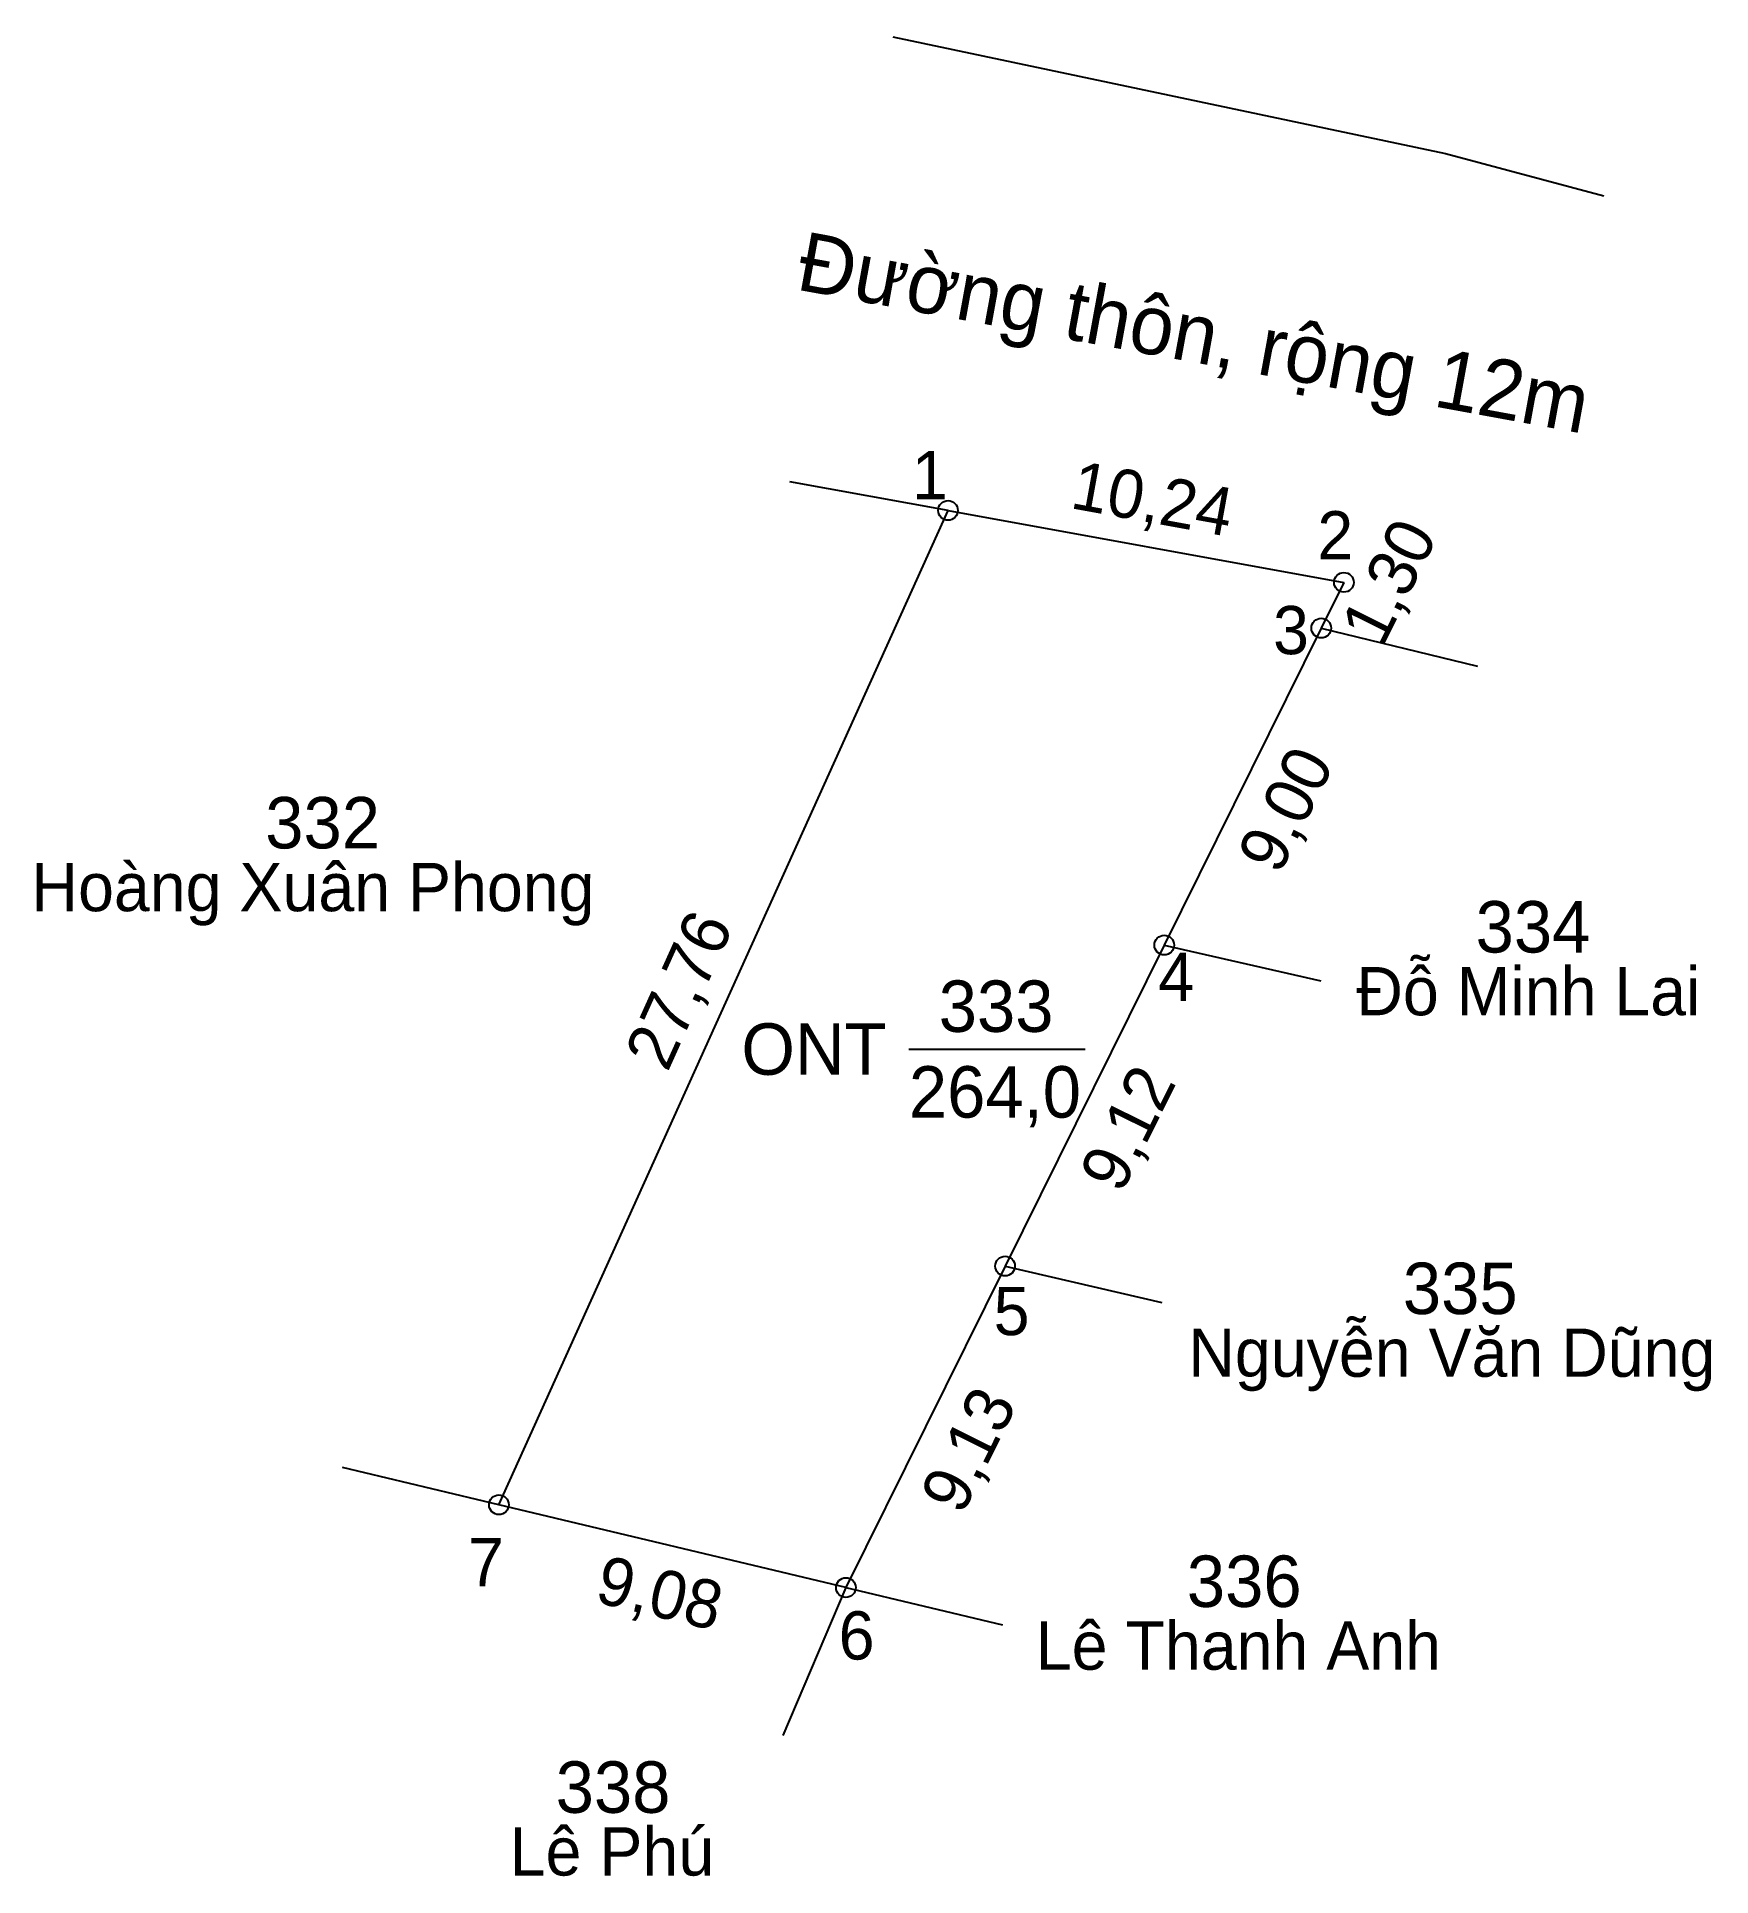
# Model space of a CAD drawing. Extents: x 540628.8 to 540671.4, y 1835307.3 to 1835354.1.
import ezdxf

# ---------------------------------------------------------------- set-up
doc = ezdxf.new("R2010")
doc.units = 0
for name, color, linetype in [('CanhThua', 7, 'Continuous'), ('ChieuDaiCanhThua', 7, 'Continuous'), ('Level 1', 7, 'Continuous'), ('Level 23', 7, 'Continuous'), ('MocDinhThua', 7, 'Continuous'), ('NhanDiaChinhThua', 7, 'Continuous'), ('NhanTuCan', 7, 'Continuous'), ('RauThua', 7, 'Continuous'), ('SoHieuDinhThua', 7, 'Continuous'), ('TenChuLanCan', 7, 'Continuous')]:
    doc.layers.add(name, color=color, linetype=linetype)

msp = doc.modelspace()

# ---------------------------------------------------------------- linework, layer by layer
at = {"layer": 'CanhThua'}
for p, q in [((540640.578, 1835316.736), (540652.007, 1835342.031)), ((540652.007, 1835342.031), (540662.081, 1835340.202)), ((540662.081, 1835340.202), (540661.504, 1835339.039)), ((540661.504, 1835339.039), (540657.508, 1835330.975)), ((540657.508, 1835330.975), (540653.46, 1835322.807)), ((540653.46, 1835322.807), (540649.409, 1835314.63)), ((540649.409, 1835314.63), (540640.578, 1835316.736))]:
    msp.add_line(p, q, dxfattribs=at)
at = {"layer": 'Level 23'}
msp.add_lwpolyline([(540650.599, 1835354.081), (540664.67, 1835351.11), (540668.695, 1835350.033)], dxfattribs=at)
at = {"layer": 'MocDinhThua'}
for centre in [(540652.007, 1835342.031), (540662.081, 1835340.202), (540661.504, 1835339.039), (540657.508, 1835330.975), (540653.46, 1835322.807), (540640.578, 1835316.736), (540649.409, 1835314.63)]:
    msp.add_circle(centre, 0.25, dxfattribs=at)
at = {"layer": 'NhanDiaChinhThua'}
msp.add_line((540651.01, 1835328.33), (540655.498, 1835328.33), dxfattribs=at)
at = {"layer": 'RauThua'}
for p, q in [((540652.007, 1835342.031), (540647.981, 1835342.759)), ((540661.504, 1835339.039), (540665.478, 1835338.069)), ((540657.508, 1835330.975), (540661.496, 1835330.063)), ((540653.46, 1835322.807), (540657.444, 1835321.878)), ((540640.578, 1835316.736), (540636.599, 1835317.684)), ((540649.409, 1835314.63), (540647.803, 1835310.867)), ((540649.409, 1835314.63), (540653.39, 1835313.686))]:
    msp.add_line(p, q, dxfattribs=at)

# ---------------------------------------------------------------- texts
at = {"layer": 'ChieuDaiCanhThua'}
for s, rotation, p in [('10,24', 349.7097, (540655.085, 1835342.096)), ('1,30', 63.6126, (540663.062, 1835338.528)), ('9,00', 63.6399, (540660.433, 1835332.732)), ('27,76', 65.6852, (540644.866, 1835327.717)), ('9,12', 63.6373, (540656.413, 1835324.62)), ('9,13', 63.6455, (540652.361, 1835316.442)), ('9,08', 346.5867, (540642.981, 1835314.27))]:
    msp.add_text(s, height=1.2273, rotation=rotation, dxfattribs=at).set_placement(p)
at = {"layer": 'Level 1'}
msp.add_text('Đường thôn, rộng 12m', height=1.5, rotation=349.6169, dxfattribs=at).set_placement((540648.106, 1835347.658))
at = {"layer": 'NhanDiaChinhThua'}
for s, p in [('333', (540651.77, 1835328.766)), ('ONT', (540646.749, 1835327.675)), ('264,0', (540651.01, 1835326.585))]:
    msp.add_text(s, height=1.3091, dxfattribs=at).set_placement(p)
at = {"layer": 'NhanTuCan'}
for s, p in [('332', (540634.632, 1835333.433)), ('334', (540665.432, 1835330.785)), ('335', (540663.581, 1835321.588)), ('336', (540658.084, 1835314.137)), ('338', (540642.023, 1835308.9))]:
    msp.add_text(s, height=1.3091, dxfattribs=at).set_placement(p)
at = {"layer": 'SoHieuDinhThua'}
for s, p in [('1', (540651.089, 1835342.317)), ('2', (540661.405, 1835340.786)), ('3', (540660.278, 1835338.374)), ('4', (540657.359, 1835329.556)), ('5', (540653.168, 1835321.052)), ('7', (540639.792, 1835314.663)), ('6', (540649.224, 1835312.8))]:
    msp.add_text(s, height=1.227, dxfattribs=at).set_placement(p)
at = {"layer": 'TenChuLanCan'}
for s, height, p in [('Hoàng Xuân Phong', 1.22728, (540628.684, 1835331.837)), ('Đỗ Minh Lai', 1.22728, (540662.397, 1835329.189)), ('Nguyễn Văn Dũng', 1.22728, (540658.122, 1835319.993)), ('Lê Thanh Anh', 1.22728, (540654.241, 1835312.541)), ('Lê Phú', 1.2273, (540640.853, 1835307.305))]:
    msp.add_text(s, height=height, dxfattribs=at).set_placement(p)

doc.saveas('drawing.dxf')
